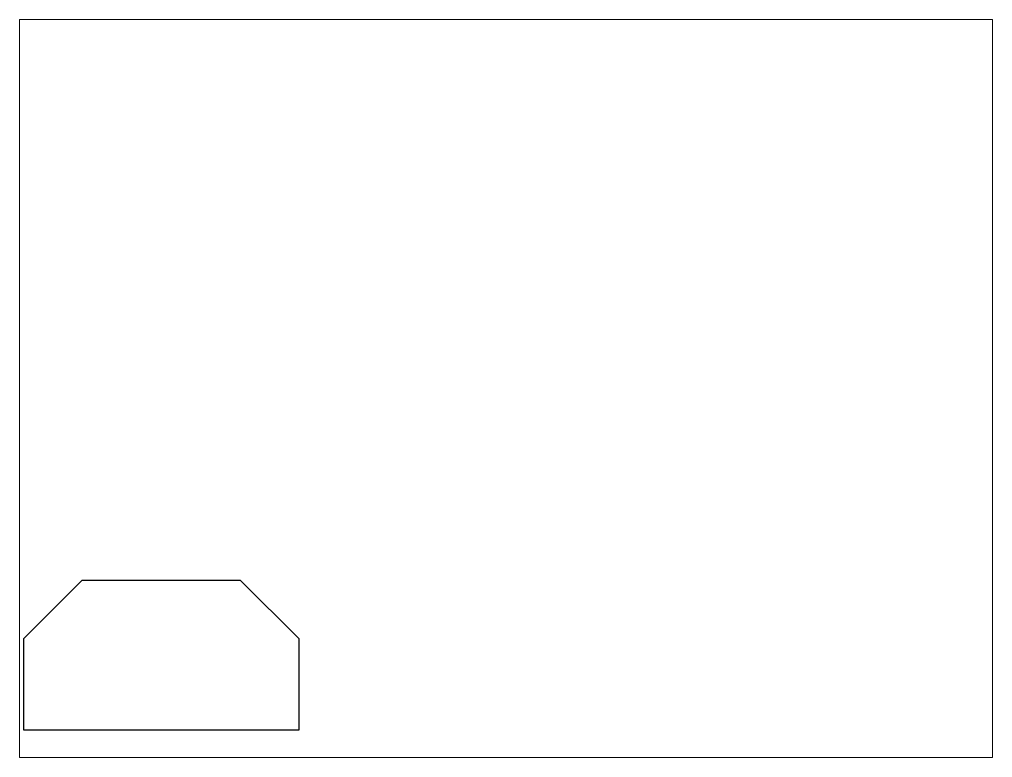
# Paper-space layout 'Rozvržení1' of a CAD drawing. Header units: millimetres. Extents: x 26 to 231, y 20 to 176.
# The model-space entities are those that its viewports show. They can reach past a viewport. Long polylines and large blocks are cut down to what shows.
import ezdxf

# ---------------------------------------------------------------- set-up
doc = ezdxf.new("R2010")
doc.units = ezdxf.units.MM
doc.layers.add('Obrys', color=2, linetype='Continuous', lineweight=30)

msp = doc.modelspace()

# ---------------------------------------------------------------- linework, layer by layer
at = {"layer": 'Obrys'}
for points in [[(0, 65)], [(25.5, 65), (0, 39.5), (0, 0), (120, 0), (120, 39.5), (94.5, 65)]]:
    msp.add_lwpolyline(points, close=True, dxfattribs=at)

psp = doc.layouts.new('Rozvržení1')

# ---------------------------------------------------------------- viewports
at = {"layer": '0'}
psp.add_viewport(center=(128.5, 97.5), size=(205.6, 156), view_center_point=(210, 148.5), view_height=321.2401, dxfattribs=at)

doc.saveas('drawing.dxf')
